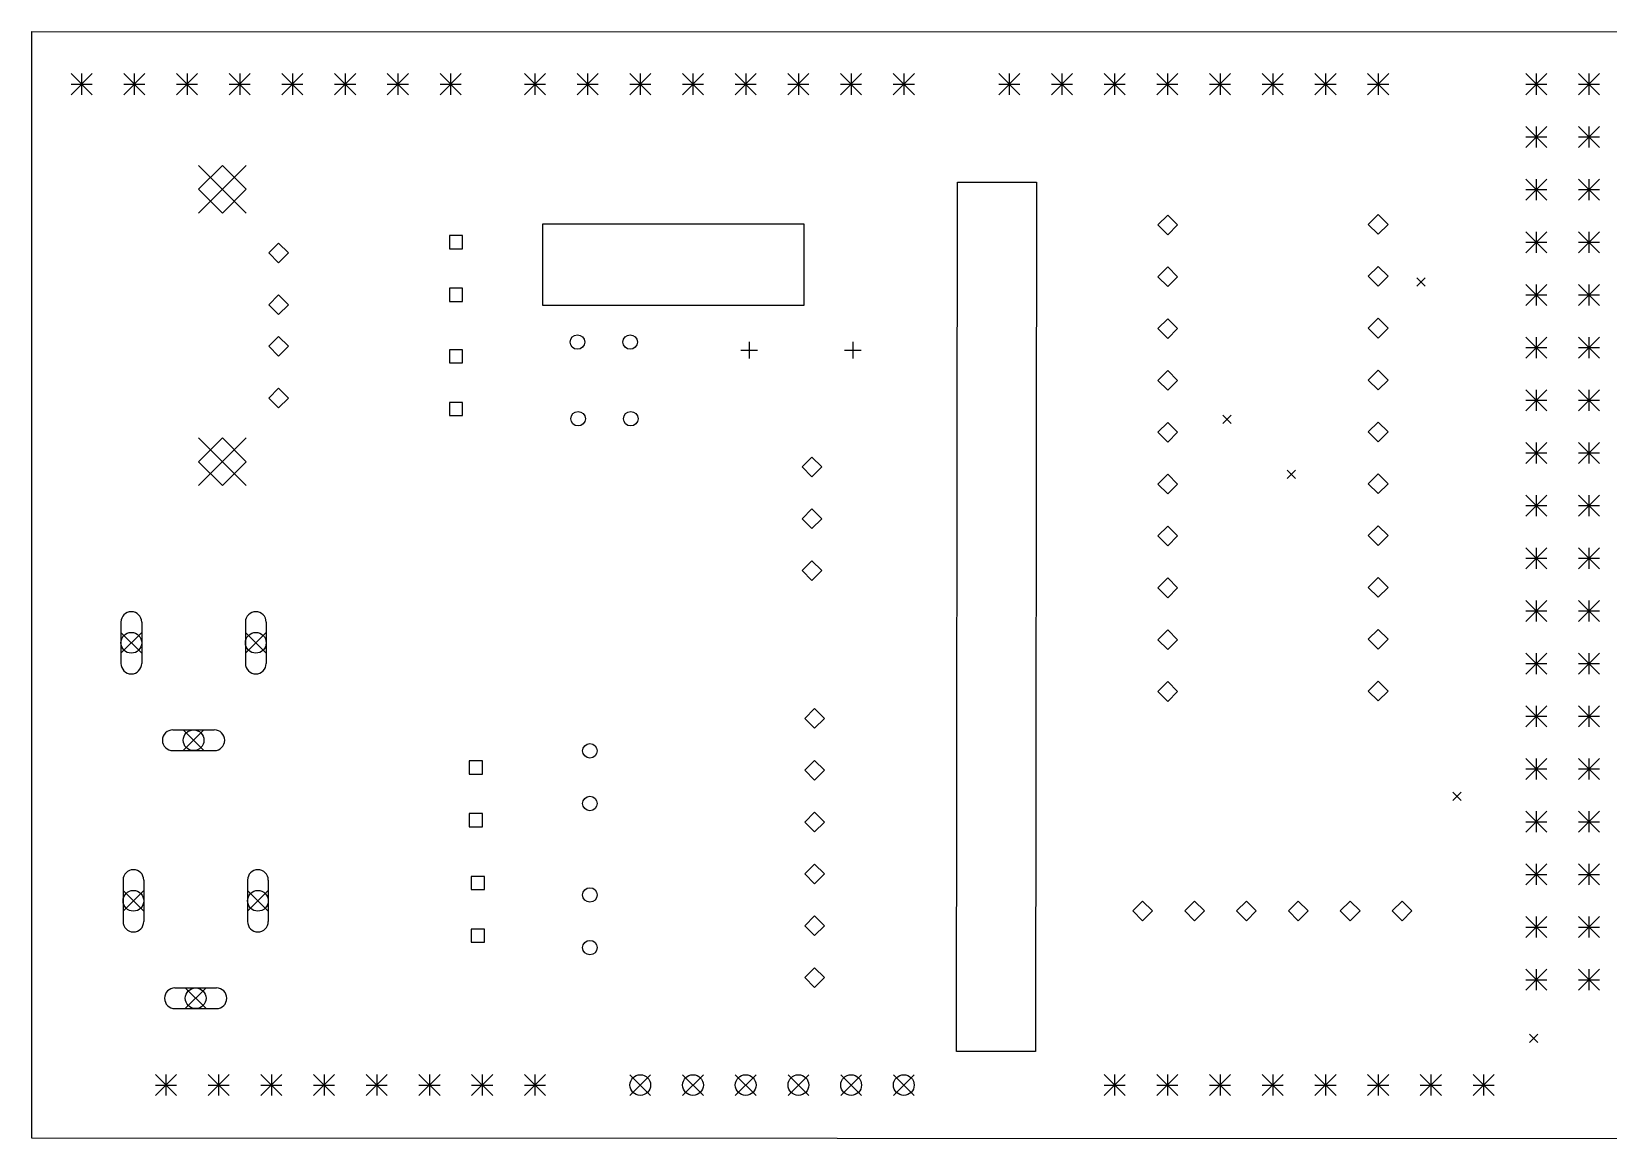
# Model space of a CAD drawing. Extents: x 123 to 280, y -151 to -68.
# Drawn here: x 124.8 to 200.8, y -121.8 to -68.3 of the extents above; entities that cross this region are included whole.
import ezdxf

# ---------------------------------------------------------------- set-up
doc = ezdxf.new("R2010")
doc.units = 0
doc.layers.add('BLACK', color=7, linetype='CONTINUOUS')

msp = doc.modelspace()

# ---------------------------------------------------------------- linework, layer by layer
at = {"layer": 'BLACK', "linetype": 'CONTINUOUS'}
for p, q in [((124.841, -68.326), (279.45, -68.35)), ((124.841, -68.326), (124.841, -121.666)), ((126.746, -70.358), (127.762, -71.374)), ((127.762, -70.358), (126.746, -71.374)), ((127.254, -70.358), (127.254, -71.374)), ((129.286, -70.358), (130.302, -71.374)), ((130.302, -70.358), (129.286, -71.374)), ((129.794, -70.358), (129.794, -71.374)), ((131.826, -70.358), (132.842, -71.374)), ((132.842, -70.358), (131.826, -71.374)), ((132.334, -70.358), (132.334, -71.374)), ((134.366, -70.358), (135.382, -71.374)), ((135.382, -70.358), (134.366, -71.374)), ((134.874, -70.358), (134.874, -71.374)), ((136.906, -70.358), (137.922, -71.374)), ((137.922, -70.358), (136.906, -71.374)), ((137.414, -70.358), (137.414, -71.374)), ((139.446, -70.358), (140.462, -71.374)), ((140.462, -70.358), (139.446, -71.374)), ((139.954, -70.358), (139.954, -71.374)), ((141.986, -70.358), (143.002, -71.374)), ((143.002, -70.358), (141.986, -71.374)), ((142.494, -70.358), (142.494, -71.374)), ((144.526, -70.358), (145.542, -71.374)), ((145.542, -70.358), (144.526, -71.374)), ((145.034, -70.358), (145.034, -71.374)), ((148.59, -70.358), (149.606, -71.374)), ((149.606, -70.358), (148.59, -71.374)), ((149.098, -70.358), (149.098, -71.374)), ((151.13, -70.358), (152.146, -71.374)), ((152.146, -70.358), (151.13, -71.374)), ((151.638, -70.358), (151.638, -71.374)), ((153.67, -70.358), (154.686, -71.374)), ((154.686, -70.358), (153.67, -71.374)), ((154.178, -70.358), (154.178, -71.374)), ((156.21, -70.358), (157.226, -71.374)), ((157.226, -70.358), (156.21, -71.374)), ((156.718, -70.358), (156.718, -71.374)), ((158.75, -70.358), (159.766, -71.374)), ((159.766, -70.358), (158.75, -71.374)), ((159.258, -70.358), (159.258, -71.374)), ((161.29, -70.358), (162.306, -71.374)), ((162.306, -70.358), (161.29, -71.374)), ((161.798, -70.358), (161.798, -71.374)), ((163.83, -70.358), (164.846, -71.374)), ((164.846, -70.358), (163.83, -71.374)), ((164.338, -70.358), (164.338, -71.374)), ((166.37, -70.358), (167.386, -71.374)), ((167.386, -70.358), (166.37, -71.374)), ((166.878, -70.358), (166.878, -71.374)), ((171.45, -70.358), (172.466, -71.374)), ((172.466, -70.358), (171.45, -71.374)), ((171.958, -70.358), (171.958, -71.374)), ((173.99, -70.358), (175.006, -71.374)), ((175.006, -70.358), (173.99, -71.374)), ((174.498, -70.358), (174.498, -71.374)), ((176.53, -70.358), (177.546, -71.374)), ((177.546, -70.358), (176.53, -71.374)), ((177.038, -70.358), (177.038, -71.374)), ((179.07, -70.358), (180.086, -71.374)), ((180.086, -70.358), (179.07, -71.374)), ((179.578, -70.358), (179.578, -71.374)), ((181.61, -70.358), (182.626, -71.374)), ((182.626, -70.358), (181.61, -71.374)), ((182.118, -70.358), (182.118, -71.374)), ((184.15, -70.358), (185.166, -71.374)), ((185.166, -70.358), (184.15, -71.374)), ((184.658, -70.358), (184.658, -71.374)), ((186.69, -70.358), (187.706, -71.374)), ((187.706, -70.358), (186.69, -71.374)), ((187.198, -70.358), (187.198, -71.374)), ((189.23, -70.358), (190.246, -71.374)), ((190.246, -70.358), (189.23, -71.374)), ((189.738, -70.358), (189.738, -71.374)), ((196.85, -70.358), (197.866, -71.374)), ((197.866, -70.358), (196.85, -71.374)), ((197.358, -70.358), (197.358, -71.374)), ((199.39, -70.358), (200.406, -71.374)), ((200.406, -70.358), (199.39, -71.374)), ((199.898, -70.358), (199.898, -71.374)), ((126.746, -70.866), (127.762, -70.866)), ((129.286, -70.866), (130.302, -70.866)), ((131.826, -70.866), (132.842, -70.866)), ((134.366, -70.866), (135.382, -70.866)), ((136.906, -70.866), (137.922, -70.866)), ((139.446, -70.866), (140.462, -70.866)), ((141.986, -70.866), (143.002, -70.866)), ((144.526, -70.866), (145.542, -70.866)), ((148.59, -70.866), (149.606, -70.866)), ((151.13, -70.866), (152.146, -70.866)), ((153.67, -70.866), (154.686, -70.866)), ((156.21, -70.866), (157.226, -70.866)), ((158.75, -70.866), (159.766, -70.866)), ((161.29, -70.866), (162.306, -70.866)), ((163.83, -70.866), (164.846, -70.866)), ((166.37, -70.866), (167.386, -70.866)), ((171.45, -70.866), (172.466, -70.866)), ((173.99, -70.866), (175.006, -70.866)), ((176.53, -70.866), (177.546, -70.866)), ((179.07, -70.866), (180.086, -70.866)), ((181.61, -70.866), (182.626, -70.866)), ((184.15, -70.866), (185.166, -70.866)), ((186.69, -70.866), (187.706, -70.866)), ((189.23, -70.866), (190.246, -70.866)), ((196.85, -70.866), (197.866, -70.866)), ((199.39, -70.866), (200.406, -70.866)), ((196.85, -72.898), (197.866, -73.914)), ((197.866, -72.898), (196.85, -73.914)), ((197.358, -72.898), (197.358, -73.914)), ((199.39, -72.898), (200.406, -73.914)), ((200.406, -72.898), (199.39, -73.914)), ((199.898, -72.898), (199.898, -73.914)), ((196.85, -73.406), (197.866, -73.406)), ((199.39, -73.406), (200.406, -73.406)), ((132.89, -74.78), (135.19, -77.08)), ((135.19, -74.78), (132.89, -77.08)), ((134.04, -74.78), (132.89, -75.93)), ((135.19, -75.93), (134.04, -74.78)), ((132.89, -75.93), (134.04, -77.08)), ((134.04, -77.08), (135.19, -75.93)), ((169.418, -117.5), (169.469, -75.59)), ((169.469, -75.59), (173.279, -75.59)), ((173.279, -75.59), (173.228, -117.5)), ((196.85, -75.438), (197.866, -76.454)), ((197.866, -75.438), (196.85, -76.454)), ((196.85, -75.946), (197.866, -75.946)), ((197.358, -75.438), (197.358, -76.454)), ((199.39, -75.438), (200.406, -76.454)), ((200.406, -75.438), (199.39, -76.454)), ((199.39, -75.946), (200.406, -75.946)), ((199.898, -75.438), (199.898, -76.454)), ((179.595, -77.175), (179.12, -77.65)), ((180.07, -77.65), (179.595, -77.175)), ((189.738, -77.155), (189.263, -77.63)), ((190.213, -77.63), (189.738, -77.155)), ((145.618, -78.167), (144.982, -78.167)), ((144.982, -78.167), (144.982, -78.803)), ((145.618, -78.803), (145.618, -78.167)), ((149.479, -77.597), (149.606, -77.597)), ((149.479, -81.534), (149.479, -77.597)), ((149.606, -77.597), (162.052, -77.597)), ((162.052, -77.597), (162.052, -81.534)), ((179.12, -77.65), (179.595, -78.125)), ((179.595, -78.125), (180.07, -77.65)), ((189.263, -77.63), (189.738, -78.105)), ((189.738, -78.105), (190.213, -77.63)), ((196.85, -77.978), (197.866, -78.994)), ((197.866, -77.978), (196.85, -78.994)), ((197.358, -77.978), (197.358, -78.994)), ((199.39, -77.978), (200.406, -78.994)), ((200.406, -77.978), (199.39, -78.994)), ((199.898, -77.978), (199.898, -78.994)), ((136.75, -78.525), (136.275, -79)), ((136.275, -79), (136.75, -79.475)), ((137.225, -79), (136.75, -78.525)), ((136.75, -79.475), (137.225, -79)), ((144.982, -78.803), (145.618, -78.803)), ((196.85, -78.486), (197.866, -78.486)), ((199.39, -78.486), (200.406, -78.486)), ((179.595, -79.675), (179.12, -80.15)), ((180.07, -80.15), (179.595, -79.675)), ((189.738, -79.655), (189.263, -80.13)), ((190.213, -80.13), (189.738, -79.655)), ((179.12, -80.15), (179.595, -80.625)), ((179.595, -80.625), (180.07, -80.15)), ((189.263, -80.13), (189.738, -80.605)), ((189.738, -80.605), (190.213, -80.13)), ((191.6, -80.198), (192, -80.598)), ((192, -80.198), (191.6, -80.598)), ((196.85, -80.518), (197.866, -81.534)), ((197.866, -80.518), (196.85, -81.534)), ((197.358, -80.518), (197.358, -81.534)), ((199.39, -80.518), (200.406, -81.534)), ((200.406, -80.518), (199.39, -81.534)), ((199.898, -80.518), (199.898, -81.534)), ((136.75, -81.025), (136.275, -81.5)), ((137.225, -81.5), (136.75, -81.025)), ((145.618, -80.707), (144.982, -80.707)), ((144.982, -80.707), (144.982, -81.343)), ((145.618, -81.343), (145.618, -80.707)), ((196.85, -81.026), (197.866, -81.026)), ((199.39, -81.026), (200.406, -81.026)), ((136.275, -81.5), (136.75, -81.975)), ((136.75, -81.975), (137.225, -81.5)), ((144.982, -81.343), (145.618, -81.343)), ((162.052, -81.534), (149.479, -81.534)), ((179.595, -82.175), (179.12, -82.65)), ((179.12, -82.65), (179.595, -83.125)), ((180.07, -82.65), (179.595, -82.175)), ((179.595, -83.125), (180.07, -82.65)), ((189.738, -82.155), (189.263, -82.63)), ((189.263, -82.63), (189.738, -83.105)), ((190.213, -82.63), (189.738, -82.155)), ((189.738, -83.105), (190.213, -82.63)), ((136.75, -83.025), (136.275, -83.5)), ((136.275, -83.5), (136.75, -83.975)), ((137.225, -83.5), (136.75, -83.025)), ((136.75, -83.975), (137.225, -83.5)), ((159.425, -83.293), (159.425, -84.093)), ((164.425, -83.293), (164.425, -84.093)), ((196.85, -83.058), (197.866, -84.074)), ((197.866, -83.058), (196.85, -84.074)), ((196.85, -83.566), (197.866, -83.566)), ((197.358, -83.058), (197.358, -84.074)), ((199.39, -83.058), (200.406, -84.074)), ((200.406, -83.058), (199.39, -84.074)), ((199.39, -83.566), (200.406, -83.566)), ((199.898, -83.058), (199.898, -84.074)), ((145.618, -83.667), (144.982, -83.667)), ((144.982, -83.667), (144.982, -84.303)), ((144.982, -84.303), (145.618, -84.303)), ((145.618, -84.303), (145.618, -83.667)), ((159.025, -83.693), (159.825, -83.693)), ((164.025, -83.693), (164.825, -83.693)), ((179.595, -84.675), (179.12, -85.15)), ((180.07, -85.15), (179.595, -84.675)), ((189.738, -84.655), (189.263, -85.13)), ((190.213, -85.13), (189.738, -84.655)), ((136.75, -85.525), (136.275, -86)), ((137.225, -86), (136.75, -85.525)), ((179.12, -85.15), (179.595, -85.625)), ((179.595, -85.625), (180.07, -85.15)), ((189.263, -85.13), (189.738, -85.605)), ((189.738, -85.605), (190.213, -85.13)), ((196.85, -85.598), (197.866, -86.614)), ((197.866, -85.598), (196.85, -86.614)), ((197.358, -85.598), (197.358, -86.614)), ((199.39, -85.598), (200.406, -86.614)), ((200.406, -85.598), (199.39, -86.614)), ((199.898, -85.598), (199.898, -86.614)), ((136.275, -86), (136.75, -86.475)), ((136.75, -86.475), (137.225, -86)), ((145.618, -86.207), (144.982, -86.207)), ((144.982, -86.207), (144.982, -86.843)), ((145.618, -86.843), (145.618, -86.207)), ((196.85, -86.106), (197.866, -86.106)), ((199.39, -86.106), (200.406, -86.106)), ((144.982, -86.843), (145.618, -86.843)), ((179.595, -87.175), (179.12, -87.65)), ((180.07, -87.65), (179.595, -87.175)), ((182.26, -86.825), (182.66, -87.225)), ((182.66, -86.825), (182.26, -87.225)), ((189.738, -87.155), (189.263, -87.63)), ((190.213, -87.63), (189.738, -87.155)), ((132.89, -87.92), (135.19, -90.22)), ((135.19, -87.92), (132.89, -90.22)), ((134.04, -87.92), (132.89, -89.07)), ((135.19, -89.07), (134.04, -87.92)), ((179.12, -87.65), (179.595, -88.125)), ((179.595, -88.125), (180.07, -87.65)), ((189.263, -87.63), (189.738, -88.105)), ((189.738, -88.105), (190.213, -87.63)), ((196.85, -88.138), (197.866, -89.154)), ((197.866, -88.138), (196.85, -89.154)), ((197.358, -88.138), (197.358, -89.154)), ((199.39, -88.138), (200.406, -89.154)), ((200.406, -88.138), (199.39, -89.154)), ((199.898, -88.138), (199.898, -89.154)), ((162.45, -88.846), (161.975, -89.321)), ((162.925, -89.321), (162.45, -88.846)), ((196.85, -88.646), (197.866, -88.646)), ((199.39, -88.646), (200.406, -88.646)), ((132.89, -89.07), (134.04, -90.22)), ((134.04, -90.22), (135.19, -89.07)), ((161.975, -89.321), (162.45, -89.796)), ((162.45, -89.796), (162.925, -89.321)), ((185.348, -89.484), (185.748, -89.884)), ((185.748, -89.484), (185.348, -89.884)), ((189.738, -89.655), (189.263, -90.13)), ((190.213, -90.13), (189.738, -89.655)), ((179.595, -89.675), (179.12, -90.15)), ((179.12, -90.15), (179.595, -90.625)), ((180.07, -90.15), (179.595, -89.675)), ((179.595, -90.625), (180.07, -90.15)), ((189.263, -90.13), (189.738, -90.605)), ((189.738, -90.605), (190.213, -90.13)), ((196.85, -90.678), (197.866, -91.694)), ((197.866, -90.678), (196.85, -91.694)), ((196.85, -91.186), (197.866, -91.186)), ((197.358, -90.678), (197.358, -91.694)), ((199.39, -90.678), (200.406, -91.694)), ((200.406, -90.678), (199.39, -91.694)), ((199.39, -91.186), (200.406, -91.186)), ((199.898, -90.678), (199.898, -91.694)), ((162.45, -91.346), (161.975, -91.821)), ((161.975, -91.821), (162.45, -92.296)), ((162.925, -91.821), (162.45, -91.346)), ((162.45, -92.296), (162.925, -91.821)), ((179.595, -92.175), (179.12, -92.65)), ((179.12, -92.65), (179.595, -93.125)), ((180.07, -92.65), (179.595, -92.175)), ((179.595, -93.125), (180.07, -92.65)), ((189.738, -92.155), (189.263, -92.63)), ((189.263, -92.63), (189.738, -93.105)), ((190.213, -92.63), (189.738, -92.155)), ((189.738, -93.105), (190.213, -92.63)), ((196.85, -93.218), (197.866, -94.234)), ((197.866, -93.218), (196.85, -94.234)), ((197.358, -93.218), (197.358, -94.234)), ((199.39, -93.218), (200.406, -94.234)), ((200.406, -93.218), (199.39, -94.234)), ((199.898, -93.218), (199.898, -94.234)), ((162.45, -93.846), (161.975, -94.321)), ((162.925, -94.321), (162.45, -93.846)), ((196.85, -93.726), (197.866, -93.726)), ((199.39, -93.726), (200.406, -93.726)), ((161.975, -94.321), (162.45, -94.796)), ((162.45, -94.796), (162.925, -94.321)), ((179.595, -94.675), (179.12, -95.15)), ((180.07, -95.15), (179.595, -94.675)), ((189.738, -94.655), (189.263, -95.13)), ((190.213, -95.13), (189.738, -94.655)), ((179.12, -95.15), (179.595, -95.625)), ((179.595, -95.625), (180.07, -95.15)), ((189.263, -95.13), (189.738, -95.605)), ((189.738, -95.605), (190.213, -95.13)), ((196.85, -95.758), (197.866, -96.774)), ((197.866, -95.758), (196.85, -96.774)), ((196.85, -96.266), (197.866, -96.266)), ((197.358, -95.758), (197.358, -96.774)), ((199.39, -95.758), (200.406, -96.774)), ((200.406, -95.758), (199.39, -96.774)), ((199.39, -96.266), (200.406, -96.266)), ((199.898, -95.758), (199.898, -96.774)), ((129.15, -96.8), (129.15, -98.8)), ((130.15, -96.8), (130.15, -98.8)), ((135.15, -96.8), (135.15, -98.8)), ((136.15, -96.8), (136.15, -98.8)), ((179.595, -97.175), (179.12, -97.65)), ((180.07, -97.65), (179.595, -97.175)), ((189.738, -97.155), (189.263, -97.63)), ((190.213, -97.63), (189.738, -97.155)), ((129.15, -97.3), (130.15, -98.3)), ((130.15, -97.3), (129.15, -98.3)), ((135.15, -97.3), (136.15, -98.3)), ((136.15, -97.3), (135.15, -98.3)), ((179.12, -97.65), (179.595, -98.125)), ((179.595, -98.125), (180.07, -97.65)), ((189.263, -97.63), (189.738, -98.105)), ((189.738, -98.105), (190.213, -97.63)), ((196.85, -98.298), (197.866, -99.314)), ((197.866, -98.298), (196.85, -99.314)), ((197.358, -98.298), (197.358, -99.314)), ((199.39, -98.298), (200.406, -99.314)), ((200.406, -98.298), (199.39, -99.314)), ((199.898, -98.298), (199.898, -99.314)), ((196.85, -98.806), (197.866, -98.806)), ((199.39, -98.806), (200.406, -98.806)), ((179.595, -99.675), (179.12, -100.15)), ((179.12, -100.15), (179.595, -100.625)), ((180.07, -100.15), (179.595, -99.675)), ((179.595, -100.625), (180.07, -100.15)), ((189.738, -99.655), (189.263, -100.13)), ((189.263, -100.13), (189.738, -100.605)), ((190.213, -100.13), (189.738, -99.655)), ((189.738, -100.605), (190.213, -100.13)), ((162.577, -100.971), (162.102, -101.446)), ((163.052, -101.446), (162.577, -100.971)), ((196.85, -100.838), (197.866, -101.854)), ((197.866, -100.838), (196.85, -101.854)), ((197.358, -100.838), (197.358, -101.854)), ((199.39, -100.838), (200.406, -101.854)), ((200.406, -100.838), (199.39, -101.854)), ((199.898, -100.838), (199.898, -101.854)), ((162.102, -101.446), (162.577, -101.921)), ((162.577, -101.921), (163.052, -101.446)), ((196.85, -101.346), (197.866, -101.346)), ((199.39, -101.346), (200.406, -101.346)), ((131.65, -102), (133.65, -102)), ((132.15, -102), (133.15, -103)), ((133.15, -102), (132.15, -103)), ((131.65, -103), (133.65, -103)), ((146.568, -103.492), (145.932, -103.492)), ((145.932, -103.492), (145.932, -104.128)), ((146.568, -104.128), (146.568, -103.492)), ((162.577, -103.471), (162.102, -103.946)), ((162.102, -103.946), (162.577, -104.421)), ((163.052, -103.946), (162.577, -103.471)), ((162.577, -104.421), (163.052, -103.946)), ((196.85, -103.378), (197.866, -104.394)), ((197.866, -103.378), (196.85, -104.394)), ((196.85, -103.886), (197.866, -103.886)), ((197.358, -103.378), (197.358, -104.394)), ((199.39, -103.378), (200.406, -104.394)), ((200.406, -103.378), (199.39, -104.394)), ((199.39, -103.886), (200.406, -103.886)), ((199.898, -103.378), (199.898, -104.394)), ((145.932, -104.128), (146.568, -104.128)), ((193.334, -104.997), (193.734, -105.397)), ((193.734, -104.997), (193.334, -105.397)), ((146.568, -106.032), (145.932, -106.032)), ((145.932, -106.032), (145.932, -106.668)), ((146.568, -106.668), (146.568, -106.032)), ((162.577, -105.971), (162.102, -106.446)), ((163.052, -106.446), (162.577, -105.971)), ((196.85, -105.918), (197.866, -106.934)), ((197.866, -105.918), (196.85, -106.934)), ((197.358, -105.918), (197.358, -106.934)), ((199.39, -105.918), (200.406, -106.934)), ((200.406, -105.918), (199.39, -106.934)), ((199.898, -105.918), (199.898, -106.934)), ((145.932, -106.668), (146.568, -106.668)), ((162.102, -106.446), (162.577, -106.921)), ((162.577, -106.921), (163.052, -106.446)), ((196.85, -106.426), (197.866, -106.426)), ((199.39, -106.426), (200.406, -106.426)), ((162.577, -108.471), (162.102, -108.946)), ((163.052, -108.946), (162.577, -108.471)), ((196.85, -108.458), (197.866, -109.474)), ((197.866, -108.458), (196.85, -109.474)), ((197.358, -108.458), (197.358, -109.474)), ((199.39, -108.458), (200.406, -109.474)), ((200.406, -108.458), (199.39, -109.474)), ((199.898, -108.458), (199.898, -109.474)), ((129.25, -109.242), (129.25, -111.242)), ((130.25, -109.242), (130.25, -111.242)), ((135.25, -109.242), (135.25, -111.242)), ((136.25, -109.242), (136.25, -111.242)), ((146.668, -109.067), (146.032, -109.067)), ((146.032, -109.067), (146.032, -109.703)), ((146.668, -109.703), (146.668, -109.067)), ((162.102, -108.946), (162.577, -109.421)), ((162.577, -109.421), (163.052, -108.946)), ((196.85, -108.966), (197.866, -108.966)), ((199.39, -108.966), (200.406, -108.966)), ((129.25, -109.742), (130.25, -110.742)), ((130.25, -109.742), (129.25, -110.742)), ((135.25, -109.742), (136.25, -110.742)), ((136.25, -109.742), (135.25, -110.742)), ((146.032, -109.703), (146.668, -109.703)), ((178.388, -110.252), (177.913, -110.727)), ((177.913, -110.727), (178.388, -111.202)), ((178.863, -110.727), (178.388, -110.252)), ((178.388, -111.202), (178.863, -110.727)), ((180.888, -110.252), (180.413, -110.727)), ((180.413, -110.727), (180.888, -111.202)), ((181.363, -110.727), (180.888, -110.252)), ((180.888, -111.202), (181.363, -110.727)), ((183.388, -110.252), (182.913, -110.727)), ((182.913, -110.727), (183.388, -111.202)), ((183.863, -110.727), (183.388, -110.252)), ((183.388, -111.202), (183.863, -110.727)), ((185.888, -110.252), (185.413, -110.727)), ((185.413, -110.727), (185.888, -111.202)), ((186.363, -110.727), (185.888, -110.252)), ((185.888, -111.202), (186.363, -110.727)), ((188.388, -110.252), (187.913, -110.727)), ((187.913, -110.727), (188.388, -111.202)), ((188.863, -110.727), (188.388, -110.252)), ((188.388, -111.202), (188.863, -110.727)), ((190.888, -110.252), (190.413, -110.727)), ((190.413, -110.727), (190.888, -111.202)), ((191.363, -110.727), (190.888, -110.252)), ((190.888, -111.202), (191.363, -110.727)), ((146.668, -111.607), (146.032, -111.607)), ((146.032, -111.607), (146.032, -112.243)), ((146.668, -112.243), (146.668, -111.607)), ((162.577, -110.971), (162.102, -111.446)), ((162.102, -111.446), (162.577, -111.921)), ((163.052, -111.446), (162.577, -110.971)), ((162.577, -111.921), (163.052, -111.446)), ((196.85, -110.998), (197.866, -112.014)), ((197.866, -110.998), (196.85, -112.014)), ((196.85, -111.506), (197.866, -111.506)), ((197.358, -110.998), (197.358, -112.014)), ((199.39, -110.998), (200.406, -112.014)), ((200.406, -110.998), (199.39, -112.014)), ((199.39, -111.506), (200.406, -111.506)), ((199.898, -110.998), (199.898, -112.014)), ((146.032, -112.243), (146.668, -112.243)), ((162.577, -113.471), (162.102, -113.946)), ((162.102, -113.946), (162.577, -114.421)), ((163.052, -113.946), (162.577, -113.471)), ((162.577, -114.421), (163.052, -113.946)), ((196.85, -113.538), (197.866, -114.554)), ((197.866, -113.538), (196.85, -114.554)), ((197.358, -113.538), (197.358, -114.554)), ((199.39, -113.538), (200.406, -114.554)), ((200.406, -113.538), (199.39, -114.554)), ((199.898, -113.538), (199.898, -114.554)), ((131.75, -114.442), (133.75, -114.442)), ((132.25, -114.442), (133.25, -115.442)), ((133.25, -114.442), (132.25, -115.442)), ((196.85, -114.046), (197.866, -114.046)), ((199.39, -114.046), (200.406, -114.046)), ((131.75, -115.442), (133.75, -115.442)), ((197.037, -116.68), (197.437, -117.08)), ((197.437, -116.68), (197.037, -117.08)), ((173.228, -117.5), (169.418, -117.5)), ((130.81, -118.618), (131.826, -119.634)), ((131.826, -118.618), (130.81, -119.634)), ((130.81, -119.126), (131.826, -119.126)), ((131.318, -118.618), (131.318, -119.634)), ((133.35, -118.618), (134.366, -119.634)), ((134.366, -118.618), (133.35, -119.634)), ((133.35, -119.126), (134.366, -119.126)), ((133.858, -118.618), (133.858, -119.634)), ((135.89, -118.618), (136.906, -119.634)), ((136.906, -118.618), (135.89, -119.634)), ((135.89, -119.126), (136.906, -119.126)), ((136.398, -118.618), (136.398, -119.634)), ((138.43, -118.618), (139.446, -119.634)), ((139.446, -118.618), (138.43, -119.634)), ((138.43, -119.126), (139.446, -119.126)), ((138.938, -118.618), (138.938, -119.634)), ((140.97, -118.618), (141.986, -119.634)), ((141.986, -118.618), (140.97, -119.634)), ((140.97, -119.126), (141.986, -119.126)), ((141.478, -118.618), (141.478, -119.634)), ((143.51, -118.618), (144.526, -119.634)), ((144.526, -118.618), (143.51, -119.634)), ((143.51, -119.126), (144.526, -119.126)), ((144.018, -118.618), (144.018, -119.634)), ((146.05, -118.618), (147.066, -119.634)), ((147.066, -118.618), (146.05, -119.634)), ((146.05, -119.126), (147.066, -119.126)), ((146.558, -118.618), (146.558, -119.634)), ((148.59, -118.618), (149.606, -119.634)), ((149.606, -118.618), (148.59, -119.634)), ((148.59, -119.126), (149.606, -119.126)), ((149.098, -118.618), (149.098, -119.634)), ((153.678, -118.626), (154.678, -119.626)), ((154.678, -118.626), (153.678, -119.626)), ((156.218, -118.626), (157.218, -119.626)), ((157.218, -118.626), (156.218, -119.626)), ((158.758, -118.626), (159.758, -119.626)), ((159.758, -118.626), (158.758, -119.626)), ((161.298, -118.626), (162.298, -119.626)), ((162.298, -118.626), (161.298, -119.626)), ((163.838, -118.626), (164.838, -119.626)), ((164.838, -118.626), (163.838, -119.626)), ((166.378, -118.626), (167.378, -119.626)), ((167.378, -118.626), (166.378, -119.626)), ((176.53, -118.618), (177.546, -119.634)), ((177.546, -118.618), (176.53, -119.634)), ((176.53, -119.126), (177.546, -119.126)), ((177.038, -118.618), (177.038, -119.634)), ((179.07, -118.618), (180.086, -119.634)), ((180.086, -118.618), (179.07, -119.634)), ((179.07, -119.126), (180.086, -119.126)), ((179.578, -118.618), (179.578, -119.634)), ((181.61, -118.618), (182.626, -119.634)), ((182.626, -118.618), (181.61, -119.634)), ((181.61, -119.126), (182.626, -119.126)), ((182.118, -118.618), (182.118, -119.634)), ((184.15, -118.618), (185.166, -119.634)), ((185.166, -118.618), (184.15, -119.634)), ((184.15, -119.126), (185.166, -119.126)), ((184.658, -118.618), (184.658, -119.634)), ((186.69, -118.618), (187.706, -119.634)), ((187.706, -118.618), (186.69, -119.634)), ((186.69, -119.126), (187.706, -119.126)), ((187.198, -118.618), (187.198, -119.634)), ((189.23, -118.618), (190.246, -119.634)), ((190.246, -118.618), (189.23, -119.634)), ((189.23, -119.126), (190.246, -119.126)), ((189.738, -118.618), (189.738, -119.634)), ((191.77, -118.618), (192.786, -119.634)), ((192.786, -118.618), (191.77, -119.634)), ((191.77, -119.126), (192.786, -119.126)), ((192.278, -118.618), (192.278, -119.634)), ((194.31, -118.618), (195.326, -119.634)), ((195.326, -118.618), (194.31, -119.634)), ((194.31, -119.126), (195.326, -119.126)), ((194.818, -118.618), (194.818, -119.634)), ((124.841, -121.666), (279.5, -121.75))]:
    msp.add_line(p, q, dxfattribs=at)
at = {"layer": 'BLACK'}
for centre, radius in [((151.15, -83.3), 0.35), ((153.69, -83.3), 0.35), ((151.18, -86.995), 0.35), ((153.72, -86.995), 0.35), ((129.65, -97.8), 0.5), ((135.65, -97.8), 0.5), ((132.65, -102.5), 0.5), ((151.75, -103.01), 0.35), ((151.75, -105.55), 0.35), ((129.75, -110.242), 0.5), ((135.75, -110.242), 0.5), ((151.75, -109.96), 0.35), ((151.75, -112.5), 0.35), ((132.75, -114.942), 0.5), ((154.178, -119.126), 0.5), ((156.718, -119.126), 0.5), ((159.258, -119.126), 0.5), ((161.798, -119.126), 0.5), ((164.338, -119.126), 0.5), ((166.878, -119.126), 0.5)]:
    msp.add_circle(centre, radius, dxfattribs=at)
for centre, start, end in [((129.65, -96.8), 0, 180), ((135.65, -96.8), 0, 180), ((129.65, -98.8), 180, 360), ((135.65, -98.8), 180, 360), ((131.65, -102.5), 90, 270), ((133.65, -102.5), 270, 450), ((129.75, -109.242), 0, 180), ((135.75, -109.242), 0, 180), ((129.75, -111.242), 180, 360), ((135.75, -111.242), 180, 360), ((131.75, -114.942), 90, 270), ((133.75, -114.942), 270, 450)]:
    msp.add_arc(centre, 0.5, start, end, dxfattribs=at)

doc.saveas('drawing.dxf')
